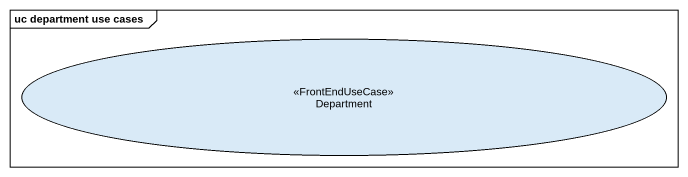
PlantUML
@startuml
mainframe uc department use cases
usecase Department <<FrontEndUseCase>>
@enduml
